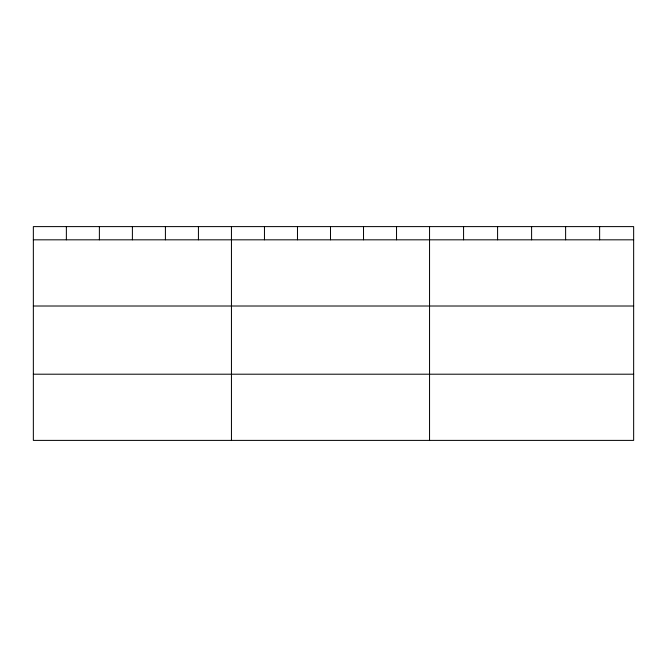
<?xml version="1.0" encoding="UTF-8"?>
<svg xmlns="http://www.w3.org/2000/svg" width="667" height="667" viewBox="0 0 667 667"><rect width="100%" height="100%" fill="white"/><g stroke="black" fill="none" stroke-linecap="round" stroke-linejoin="round"><path stroke-width="1" d="M633.65 239.82L633.65 440.395L33.35 440.395L33.35 226.605L633.65 226.605L633.65 239.82L33.35 239.82M33.35 306.011L633.65 306.011M33.35 374.204L633.65 374.204M599.633 226.605L599.633 239.82M565.616 226.605L565.616 239.82M531.599 226.605L531.599 239.82M497.582 226.605L497.582 239.82M463.565 226.605L463.565 239.82M429.548 226.605L429.548 440.395M396.531 226.605L396.531 239.82M363.515 226.605L363.515 239.82M330.498 226.605L330.498 239.82M297.482 226.605L297.482 239.82M264.465 226.605L264.465 239.82M231.449 226.605L231.449 440.395M198.433 226.605L198.433 239.82M165.416 226.605L165.416 239.82M132.4 226.605L132.4 239.82M99.383 226.605L99.383 239.82M66.366 226.605L66.366 239.82"/></g></svg>
